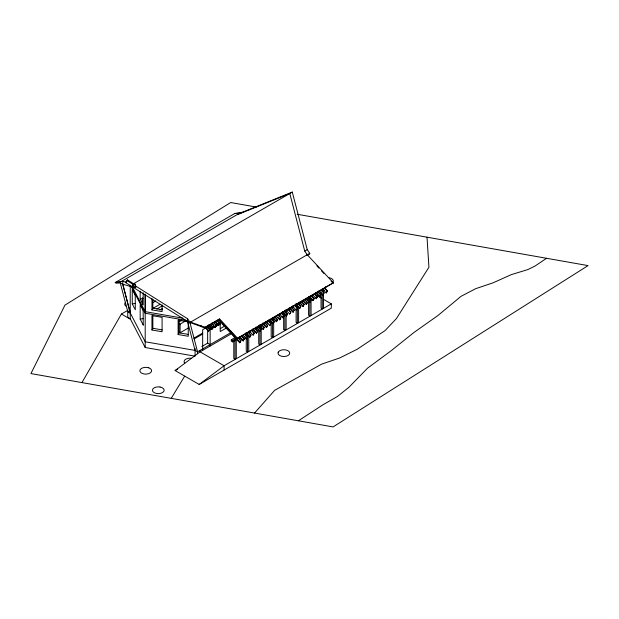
<?xml version="1.0" encoding="UTF-8"?>
<svg xmlns="http://www.w3.org/2000/svg" width="619" height="619" viewBox="0 0 619 619"><rect width="100%" height="100%" fill="white"/><g stroke="black" fill="none" stroke-linecap="round" stroke-linejoin="round"><path stroke-width="0.93" d="M127.46 279.881L127.197 280.717L132.729 284.198L132.737 286.968L132.992 283.363L127.46 279.881L125.603 282.589L190.072 323.064L197.554 351.847L197.554 353.72M143.213 325.176L143.144 309.036M186.59 320.418L145.202 313.245L145.194 294.102M219.567 318.947L205.021 327.343L190.575 322.112L190.327 322.631L204.773 327.861L219.567 318.947L237.464 338.191L237.216 338.709L219.319 319.466M204.773 327.861L205.021 327.343M204.788 327.134L208.533 331.165L209.748 329.084L207.272 326.422M208.533 331.165L209.748 329.084M208.108 325.215L211.853 329.246L213.068 327.165L210.599 324.503M211.853 329.246L213.068 327.165M211.435 323.296L215.18 327.327L216.395 325.246L213.919 322.584M216.395 325.246L215.18 327.327M214.754 321.377L218.499 325.401L219.722 323.327L217.246 320.665M218.499 325.401L219.722 323.327M218.437 319.845L239.762 342.771L240.977 340.69L238.462 337.989M239.762 342.771L240.977 340.69M239.244 336.721L243.143 340.914L244.358 338.833L241.789 336.071M243.143 340.914L244.358 338.833M243.221 335.498L246.47 338.995L247.685 336.914L245.109 334.152M246.47 338.995L247.685 336.914M245.89 332.883L249.79 337.076L251.005 334.995L248.436 332.233M249.79 337.076L251.005 334.995M249.217 330.964L253.117 335.158L254.332 333.076L251.763 330.314M254.332 333.076L253.117 335.158M252.537 329.045L256.436 333.239L257.659 331.157L255.082 328.395M257.659 331.157L256.436 333.239M255.864 327.126L259.763 331.32L260.978 329.238L258.409 326.476M260.978 329.238L259.763 331.32M259.183 325.207L263.09 329.401L264.305 327.319L261.729 324.557M264.305 327.319L263.09 329.401M262.51 323.288L266.41 327.482L267.625 325.401L265.056 322.638M266.41 327.482L267.625 325.401M265.837 321.369L269.737 325.563L270.952 323.482L268.383 320.719M270.952 323.482L269.737 325.563M269.157 319.45L273.056 323.644L274.279 321.563L271.702 318.793M273.056 323.644L274.279 321.563M306.993 255.268L307.241 254.749L304.749 251.097L289.793 193.523L237.441 214.638M272.484 317.532L276.384 321.725L277.598 319.644L275.029 316.874M276.384 321.725L277.598 319.644M276.453 316.309L279.703 319.806L280.925 317.725L278.349 314.955M279.703 319.806L280.925 317.725M279.78 314.39L283.03 317.887L284.245 315.806L281.676 313.036M283.03 317.887L284.245 315.806M282.457 311.775L286.357 315.969L287.572 313.887L284.995 311.117M286.357 315.969L287.572 313.887M285.777 309.856L289.677 314.05L290.891 311.968L288.322 309.198M290.891 311.968L289.677 314.05M289.104 307.937L293.004 312.131L294.218 310.049L291.65 307.279M293.004 312.131L294.218 310.049M292.423 306.018L296.323 310.212L297.546 308.13L294.969 305.36M297.546 308.13L296.323 310.212M295.75 304.099L299.65 308.293L300.865 306.212L298.296 303.442M299.65 308.293L300.865 306.212M299.078 302.18L302.977 306.374L304.192 304.293L301.615 301.523M302.977 306.374L304.192 304.293M302.397 300.261L306.297 304.455L307.511 302.374L304.943 299.604M306.297 304.455L307.511 302.374M305.724 298.343L309.624 302.536L310.839 300.455L308.27 297.685M309.624 302.536L310.839 300.455M309.043 296.424L312.943 300.617L314.166 298.536L311.589 295.766M312.943 300.617L314.166 298.536M313.021 295.201L316.27 298.698L317.485 296.617L314.916 293.847M316.27 298.698L317.485 296.617M315.69 292.578L319.597 296.78L320.812 294.698L318.236 291.928M319.597 296.78L320.812 294.698M325.455 287.765L325.702 287.247M319.017 290.659L322.917 294.861L324.132 292.779L321.563 290.009M324.132 292.779L322.917 294.861M322.344 288.74L326.244 292.942L327.459 290.86L324.89 288.09M327.459 290.86L326.244 292.942M237.216 338.709L333.339 282.813L307.241 254.749L307.241 255.415L309.732 253.976L309.732 253.31L307.241 249.658L292.284 192.083L242.424 212.232L234.756 213.516L115.088 282.597L122.763 281.32L126.245 282.326M162.085 304.881L162.085 311.597L151.957 309.933L152.847 308.216L152.847 299.526M151.957 329.989L151.957 315.597L162.085 317.354L162.085 331.745L151.957 329.989L152.847 328.271L152.847 315.798M178.125 334.523L178.125 320.131L188.253 321.888L188.253 336.279L178.125 334.523L179.015 332.805L179.015 319.373M81.948 382.588L121.425 314.026L128.079 310.196M171.239 398.35L184.655 376.174M125.603 282.589L127.197 280.717M254.556 413.059L274.643 390.341L321.648 364.127L339.607 358.006L357.148 349.294L385.057 330.6L396.423 318.568L428.928 267.261L427.017 237.185M323.838 299.542L331.304 303.852L331.304 308.169L199.171 384.453L175.115 370.564L200.045 351.847L231.839 333.494M199.171 384.453L224.101 365.744L331.304 303.852M546.569 258.285L535.009 266.062L527.922 269.551L511.302 274.635L493.088 282.813L475.632 288.702L461.039 296.323L437.826 315.605L413.925 332.504L390.813 350.988L367.632 368.119L348.845 387.362L337.417 396.508L322.986 404.749L298.381 420.788M239.932 213.013L120.264 282.094L120.264 282.929L122.763 284.198L134.029 287.456L135.762 287.27L135.476 284.307L132.729 284.198L292.284 192.083M239.932 213.671L242.424 212.232M195.062 348.505L195.062 356.165L145.202 347.53L130.238 318.746L127.746 317.307L127.746 311.55L130.276 312.966L122.763 284.198L122.763 281.32M152.584 302.815L155.849 300.935M152.669 308.525L160.019 304.285M156.746 309.043L162.464 305.747M159.942 309.987L162.395 308.572M178.45 322.213L181.769 320.294M304.749 251.097L307.241 249.658M178.45 323.172L180.106 324.132L185.924 320.774M190.072 323.064L190.072 322.398L309.732 253.31M178.45 331.807L180.106 332.767L188.416 327.969M209.315 325.865L202.668 329.703L202.668 350.339M193.971 338.082L202.668 333.061M210.143 328.743L218.522 323.907M219.095 323.582L220.225 322.925L220.225 331.56L226.871 327.722M194.188 338.918L202.668 334.028M210.143 329.703L220.225 323.884M220.225 328.681L225.208 325.803M201.833 346.501L207.651 343.143L210.143 344.582M231.026 332.527L197.554 351.847L195.062 350.408L145.202 341.773L130.238 312.99M175.115 370.564L177.607 369.117M231.297 339.73L234.725 337.75L235.971 338.469L232.543 340.45L231.297 339.73L231.297 341.17L232.543 341.889L236.28 339.73L236.28 358.44L235.034 359.159L233.789 358.44L233.789 340.667M237.464 338.191L333.339 282.813M238.686 338.338L240.288 337.417M241.89 336.488L243.491 335.568M245.101 334.639L247.499 333.254M248.745 332.535L250.355 331.606M251.956 330.678L253.558 329.757M255.16 328.828L256.761 327.908M258.363 326.979L259.965 326.051L259.965 344.768L261.21 344.048L261.21 326.267M261.21 325.331L266.82 322.097M268.422 321.168L270.031 320.247M275.277 317.214L276.886 316.286M278.488 315.365L284.098 312.123M284.895 311.659L293.352 306.776M294.954 305.856L296.563 304.927M298.606 303.743L300.207 302.823M301.817 301.894L303.418 300.966M305.02 300.045L306.622 299.116M308.223 298.196L309.825 297.267L309.825 315.976L308.579 315.257L308.579 301.229M311.875 296.083L313.477 295.162M315.079 294.234L316.68 293.313M318.282 292.385L319.884 291.456M246.254 338.144L246.254 351.244L247.499 351.963L248.745 351.244L248.745 335.336M271.184 320.944L271.184 336.852L272.43 337.572L273.675 336.852L273.675 318.135L272.43 318.855L272.43 320.727M283.649 311.875L283.649 329.656L284.895 330.376L286.14 329.656L286.14 314.684M296.114 309.361L296.114 322.453L297.36 323.172L298.606 322.453L298.606 306.552M309.825 315.976L311.071 315.257L311.071 298.42M321.044 292.16L321.044 308.061L322.29 308.78L323.536 308.061L323.536 289.352L322.29 290.071L322.29 291.944M140.173 291.317L140.173 298.992L143.144 298.482M135.306 295.387L132.265 289.537L132.265 303.937L135.236 303.418M143.213 310.599L140.173 304.757L140.173 319.149L143.144 318.63M132.729 284.198L135.476 284.307M234.756 213.516L239.576 213.215M152.847 308.216L162.132 309.732M182.829 318.174L145.202 311.659L132.443 287.1M152.847 328.271L162.132 329.881M179.015 332.805L188.222 334.399M256.328 207.056L230.67 202.529L64.956 305.121L30.95 373.59L333.076 426.917L588.05 265.605L297.197 214.267M134.47 286.899L135.762 287.27M314.707 294.273L321.346 298.103M259.965 344.768L258.719 344.048L258.719 330.012M121.425 314.026L130.547 319.311M135.05 285.661L187.58 318.746L190.072 322.398M316.936 265.961L318.878 268.042M321.462 270.828L324.047 273.606M331.157 281.25L333.092 283.332M324.573 288.268L327.149 291.038M322.654 288.562L324.604 290.659M321.253 290.187L323.822 292.957M317.926 292.106L320.503 294.876M316.657 293.104L319.907 296.594M314.607 294.025L317.176 296.795M315.28 297.12L316.58 298.513M311.28 295.944L313.848 298.714M310.011 296.942L313.26 300.432M307.953 297.871L310.529 300.633M307.334 299.557L309.933 302.351M304.633 299.789L307.202 302.552M304.006 301.476L306.606 304.269M301.306 301.708L303.883 304.471M300.037 302.699L303.287 306.188M297.987 303.627L300.555 306.39M296.06 303.914L299.96 308.107M294.659 305.546L297.228 308.308M291.332 307.465L293.909 310.227M290.063 308.455L293.313 311.945M288.013 309.384L290.582 312.146M284.686 311.303L287.262 314.065M283.417 312.293L286.667 315.791M281.366 313.222L283.935 315.984M282.04 316.309L283.34 317.709M278.039 315.141L280.608 317.903M278.07 317.532L280.02 319.628M274.712 317.06L277.289 319.822M273.443 318.05L276.693 321.547M271.393 318.978L273.962 321.741M270.774 320.665L273.374 323.466M268.066 320.897L270.642 323.66M266.797 321.888L268.097 323.288M264.746 322.816L267.315 325.579M262.82 323.11L266.719 327.304M261.419 324.735L263.988 327.497M259.5 325.029L262.1 327.822M258.092 326.654L260.669 329.416M256.823 327.644L258.123 329.045M254.773 328.573L257.342 331.335M253.504 329.563L256.104 332.357M251.446 330.492L254.022 333.254M248.126 332.411L250.695 335.173M246.849 333.401L250.099 336.898M244.799 334.33L247.376 337.092M244.83 336.721L246.78 338.817M241.48 336.249L244.048 339.011M240.853 337.935L243.453 340.736M238.153 338.167L240.667 340.868M218.662 319.566L219.962 320.967M222.554 323.752L229.045 330.732M232.937 334.918L240.071 342.593M216.936 320.843L219.405 323.505M215.691 321.872L218.817 325.223M213.609 322.762L216.085 325.424M211.744 323.118L213.617 325.13M210.282 324.681L212.758 327.343M208.417 325.037L212.162 329.06M206.963 326.6L209.439 329.262M205.098 326.956L208.843 330.979M200.935 325.609L202.142 326.909M140.173 298.992L143.213 304.935L143.144 292.725M131.12 286.156L145.194 313.245M132.265 303.937L135.306 309.779L135.236 293.824M140.173 319.149L143.213 324.998M122.763 284.198L130.3 313.052L127.769 311.643L120.233 282.79M195.062 350.408L187.58 321.625L187.58 318.746M133.743 284.492L134.029 287.456M325.447 286.814L325.447 288.253M322.29 293.816L322.29 308.78M308.579 297.484L308.579 299.356M297.36 304.463L297.36 323.172M296.114 304.68L296.114 306.552M286.14 310.939L286.14 312.812M284.895 313.531L284.895 330.376M272.43 322.6L272.43 337.572M258.719 326.267L258.719 328.14M247.499 334.183L247.499 351.963M246.254 333.463L246.254 336.272M235.034 339.011L235.034 359.159M232.543 340.45L232.543 341.889M224.101 370.061L224.101 365.744L200.045 351.847L200.045 350.408M210.143 326.228L210.143 346.021M207.651 328.743L207.651 343.143M190.575 322.112L190.575 322.832M180.106 324.132L180.106 332.767M151.957 298.343L151.957 309.933M145.202 294.327L145.202 347.53M142.362 297.716L142.362 304.378M130.238 285.274L130.238 318.746M329.176 277.769A5.873 3.389 0 0 1 333.084 282.001M126.299 306.397A5.873 3.389 0 0 1 125.611 302.289M184.787 363.175A5.873 3.389 0 0 1 185.963 359.105L187.217 358.587A5.873 3.389 0 0 1 191.689 358.339M278.241 352.141L277.985 353.008A5.873 3.389 0 0 0 286.148 356.25A5.873 3.389 0 0 0 287.789 350.609A5.873 3.389 0 0 0 278.241 352.141M120.287 282.086L115.459 282.388L115.838 283.177L120.287 282.991L120.287 282.086M160.027 387.007L158.51 386.86A5.873 3.389 0 0 0 152.901 391.572A5.873 3.389 0 0 0 162.673 392.516A5.873 3.389 0 0 0 160.027 387.007M148.854 367.856L147.461 367.493A5.873 3.389 0 0 0 139.925 371.207A5.873 3.389 0 0 0 148.939 373.582A5.873 3.389 0 0 0 148.854 367.856"/></g></svg>
